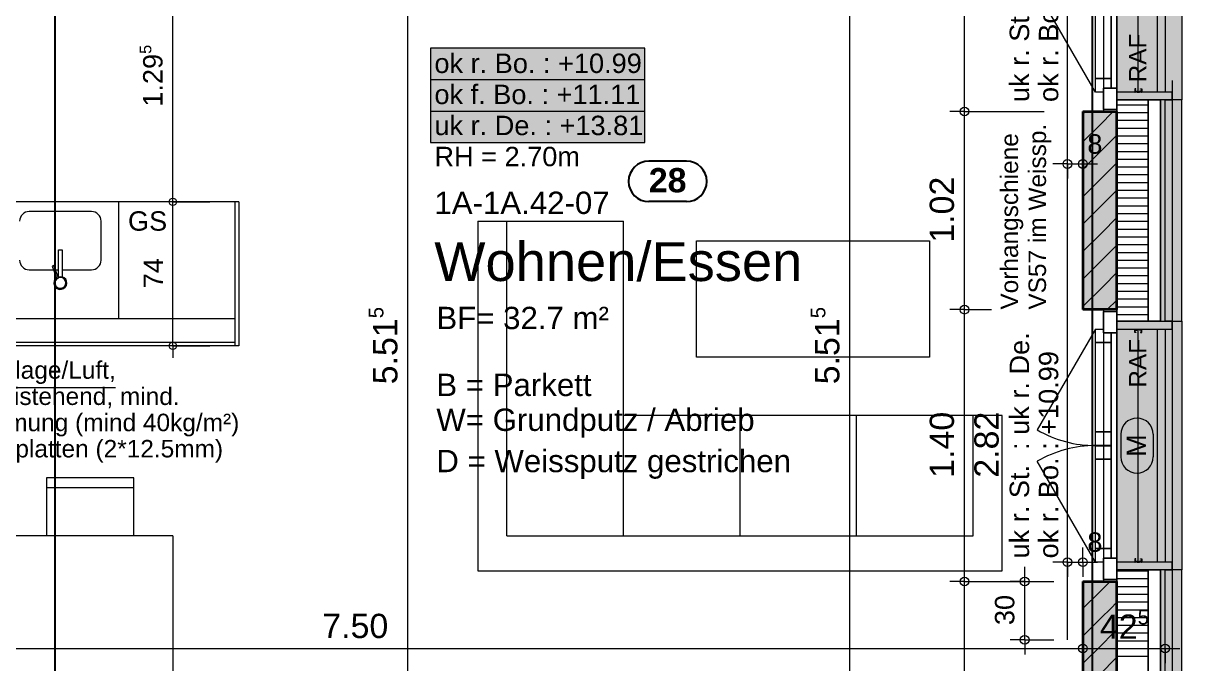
# Model space of a CAD drawing. Header units: metres. Extents: x 0.003 to 0.843, y 0.003 to 0.597.
# Drawn here: x 0.5218 to 0.641, y 0.2286 to 0.2946 of the extents above; entities that cross this region are included whole.
import ezdxf

# ---------------------------------------------------------------- set-up
doc = ezdxf.new("R2010")
doc.units = ezdxf.units.M
for name, pattern in [('AUSGEZOGEN', [0]), ('LINIE_17', [0.0005, 0, -0.0005]), ('LINIE_23', [0.0079, 0.004, -0.0013, 0, -0.0013, 0, -0.0013]), ('PHANTOM', [63.50000000000001, 31.75, -6.35, 6.35, -6.35, 6.35, -6.35]), ('PUNKT', [6.35, 0, -6.35]), ('RAND', [44.449999999999996, 12.7, -6.35, 12.7, -6.35, 0, -6.35]), ('VERDECKT', [9.524999999999999, 6.35, -3.175])]:
    doc.linetypes.add(name, pattern=pattern)
for name, color, linetype, lineweight in [('Allgemein', 7, 'AUSGEZOGEN', 18), ('Bauachsen grob', 7, 'RAND', 13), ('Daemmung', 7, 'AUSGEZOGEN', 18), ('Elektro Text', 2, 'AUSGEZOGEN', 18), ('Fenster', 7, 'AUSGEZOGEN', 18), ('Fuellflaeche tragende Wände MW', 7, 'AUSGEZOGEN', 13), ('Holz Fassadenverkleidung', 7, 'AUSGEZOGEN', 18), ('Holzgelaender', 7, 'AUSGEZOGEN', 25), ('Konstruktion oben', 7, 'VERDECKT', 13), ('Kueche', 7, 'AUSGEZOGEN', 18), ('Oeffnungsrichtung Fenster', 7, 'AUSGEZOGEN', 13), ('Raumbezeichnung', 7, 'AUSGEZOGEN', 18), ('Rolladen', 7, 'AUSGEZOGEN', 13), ('Spengler', 7, 'AUSGEZOGEN', 18), ('Text Koten', 7, 'AUSGEZOGEN', 25), ('Text Werkplan Ausfuehrung', 7, 'AUSGEZOGEN', 25), ('Unterkonstruktion', 7, 'AUSGEZOGEN', 18), ('Vorhangbrett', 7, 'AUSGEZOGEN', 13), ('Wand Mauerwerk tragend', 7, 'AUSGEZOGEN', 35), ('Werkplan- Ausfuehrungsmasse', 7, 'AUSGEZOGEN', 13)]:
    doc.layers.add(name, color=color, linetype=linetype, lineweight=lineweight)
doc.layers.add('Moebel', color=7, linetype='AUSGEZOGEN', lineweight=13, true_color=0xababab)
doc.styles.add('ARIAL', font='ARIAL.TTF')

msp = doc.modelspace()

# ---------------------------------------------------------------- hatches: boundary and pattern name
at = {"layer": 'Allgemein', "linetype": 'AUSGEZOGEN', "lineweight": 13}
h = msp.add_hatch(color=32, dxfattribs=at)
h.paths.add_polyline_path([(0.6388399857878693, 0.4874773561560801), (0.6388399857878693, 0.386497358413159), (0.6393199857771402, 0.386497358413159), (0.6393199857771402, 0.4874773561560801)])
h.paths.add_polyline_path([(0.6388399857878693, 0.3608973589853636), (0.6388399857878693, 0.3122973600716582), (0.6393199857771402, 0.3122973600716582), (0.6393199857771402, 0.3608973589853636)])
h.paths.add_polyline_path([(0.6388399857878693, 0.2866973606438628), (0.6388399857878693, 0.2638973611534825), (0.6393199857771402, 0.2638973611534825), (0.6393199857771402, 0.2866973606438628)])
h.paths.add_polyline_path([(0.6388399857878693, 0.2382973617256871), (0.6388399857878693, 0.197637362634509), (0.6393199857771402, 0.197637362634509), (0.6393199857771402, 0.2382973617256871)])
at = {"layer": 'Daemmung', "linetype": 'AUSGEZOGEN', "lineweight": 13}
for points in [[(0.6375599858164794, 0.2874973606259814), (0.6343599858880049, 0.2874973606259814), (0.6343599858880049, 0.2866973606438628), (0.6375599858164794, 0.2866973606438628), (0.6383599857985979, 0.2866973606438628), (0.6388399857878693, 0.2866973606438628), (0.6393199857771402, 0.2866973606438628), (0.6400399857610448, 0.2866973606438628), (0.6400399857610448, 0.2874973606259814), (0.6393199857771392, 0.2874973606259814), (0.6388399857878693, 0.2874973606259814), (0.6383599857985979, 0.2874973606259814)], [(0.6375599858164794, 0.2638973611534825), (0.6343599858880049, 0.2638973611534825), (0.6343599858880049, 0.2630973611713639), (0.6375599858164794, 0.2630973611713639), (0.6383599857985979, 0.2630973611713639), (0.6388399857878693, 0.2630973611713639), (0.6393199857771387, 0.2630973611713639), (0.6400399857610454, 0.2630973611713639), (0.6400399857610454, 0.2638973611534825), (0.6393199857771402, 0.2638973611534825), (0.6388399857878693, 0.2638973611534825), (0.6383599857985979, 0.2638973611534825)], [(0.6375599858164794, 0.2390973617078057), (0.6343599858880049, 0.2390973617078057), (0.6343599858880049, 0.2382973617256871), (0.6375599858164794, 0.2382973617256871), (0.6383599857985979, 0.2382973617256871), (0.6388399857878693, 0.2382973617256871), (0.6393199857771402, 0.2382973617256871), (0.6400399857610454, 0.2382973617256871), (0.6400399857610454, 0.2390973617078057), (0.639319985777139, 0.2390973617078057), (0.6388399857878693, 0.2390973617078057), (0.6383599857985979, 0.2390973617078057)]]:
    msp.add_hatch(color=32, dxfattribs=at).paths.add_polyline_path(points)
at = {"layer": 'Fuellflaeche tragende Wände MW', "linetype": 'AUSGEZOGEN', "lineweight": 13, "true_color": 0xffe0e0}
for points in [[(0.6308599859662359, 0.2854973606706849), (0.6308599859662359, 0.2650973611266604), (0.6343599858880065, 0.2650973611266604), (0.6343599858880065, 0.2854973606706849)], [(0.6308599859662359, 0.2370973617525092), (0.6308599859662359, 0.206197362443178), (0.6343599858880049, 0.206197362443178), (0.6343599858880049, 0.2370973617525092)]]:
    msp.add_hatch(color=254, dxfattribs=at).paths.add_polyline_path(points)
at = {"layer": 'Holzgelaender', "linetype": 'AUSGEZOGEN', "lineweight": 13, "true_color": 0xf1f1f1}
for points in [[(0.6385199857950214, 0.3114973600895405), (0.6385199857950214, 0.2874973606259823), (0.63931998577714, 0.2874973606259823), (0.63931998577714, 0.3114973600895405)], [(0.6385199857950214, 0.2630973611713648), (0.6385199857950214, 0.2390973617078067), (0.63931998577714, 0.2390973617078067), (0.63931998577714, 0.2630973611713648)]]:
    msp.add_hatch(color=7, dxfattribs=at).paths.add_polyline_path(points)
at = {"layer": 'Spengler', "linetype": 'AUSGEZOGEN', "lineweight": 13, "true_color": 0xfafafa}
for points in [[(0.6410399857386948, 0.3122973600716582), (0.6400399857610448, 0.3122973600716582), (0.6400399857610448, 0.3114973600895396), (0.6343599858880047, 0.3114973600895405), (0.6343599858880047, 0.2874973606259823), (0.6400399857610448, 0.2874973606259814), (0.6400399857610448, 0.2866973606438628), (0.6410399857386948, 0.2866973606438628)], [(0.6410399857386951, 0.2866973606438628), (0.63931998577714, 0.2866973606438628), (0.63931998577714, 0.2638973611534825), (0.6410399857386951, 0.2638973611534825)], [(0.6410399857386954, 0.2638973611534825), (0.6400399857610454, 0.2638973611534825), (0.6400399857610454, 0.2630973611713639), (0.6343599858880051, 0.2630973611713648), (0.6343599858880051, 0.2390973617078067), (0.6400399857610454, 0.2390973617078057), (0.6400399857610454, 0.2382973617256871), (0.6410399857386954, 0.2382973617256871)], [(0.6410399857386956, 0.197637362634509), (0.6410399857386956, 0.2382973617256871), (0.63931998577714, 0.2382973617256871), (0.63931998577714, 0.197637362634509)]]:
    msp.add_hatch(color=7, dxfattribs=at).paths.add_polyline_path(points)
at = {"layer": 'Text Koten', "linetype": 'AUSGEZOGEN', "lineweight": 13, "true_color": 0xf1f1f1}
msp.add_hatch(color=7, dxfattribs=at).paths.add_polyline_path([(0.5636905293238789, 0.2920376925263422), (0.5636905293238796, 0.2823043594105657), (0.5857571954973179, 0.2823043594105657), (0.5857571954973179, 0.2920376925263436)])

# ---------------------------------------------------------------- linework, layer by layer
at = {"layer": 'Allgemein', "color": 7, "linetype": 'AUSGEZOGEN', "lineweight": 13}
for p, q in [((0.6388399857878693, 0.2866973606438628), (0.6388399857878693, 0.2638973611534825)), ((0.6393199857771402, 0.2638973611534825), (0.6393199857771402, 0.2866973606438628)), ((0.6388399857878693, 0.2382973617256871), (0.6388399857878693, 0.1981173626237801)), ((0.6393199857771402, 0.197637362634509), (0.6393199857771402, 0.2382973617256871))]:
    msp.add_line(p, q, dxfattribs=at)
at = {"layer": 'Bauachsen grob', "color": 32, "linetype": 'LINIE_23', "lineweight": 25, "true_color": 0xc36e14}
for p, q in [((0.5250599883310505, 0.01389736674141798), (0.5250599883310505, 0.5809999870806932)), ((0.6318599859438845, 0.01389736674141798), (0.6318599859438845, 0.5809999870806932))]:
    msp.add_line(p, q, dxfattribs=at)
at = {"layer": 'Daemmung', "color": 7, "linetype": 'AUSGEZOGEN', "lineweight": 13}
for p, q in [((0.6375599858164794, 0.2874973606259814), (0.6343599858880049, 0.2874973606259814)), ((0.6343599858880049, 0.2874973606259814), (0.6343599858880049, 0.2866973606438628)), ((0.6383599857985979, 0.2874973606259814), (0.6375599858164794, 0.2874973606259814)), ((0.6388399857878693, 0.2874973606259814), (0.6383599857985979, 0.2874973606259814)), ((0.6393199857771392, 0.2874973606259814), (0.6388399857878693, 0.2874973606259814)), ((0.6400399857610448, 0.2874973606259814), (0.6393199857771392, 0.2874973606259814)), ((0.6400399857610448, 0.2866973606438628), (0.6400399857610448, 0.2874973606259814)), ((0.6343599858880049, 0.2866973606438628), (0.6375599858164794, 0.2866973606438628)), ((0.6375599858164794, 0.2866973606438628), (0.6383599857985979, 0.2866973606438628)), ((0.6383599857985979, 0.2866973606438628), (0.6388399857878693, 0.2866973606438628)), ((0.6393199857771402, 0.2866973606438628), (0.6400399857610448, 0.2866973606438628)), ((0.6375599858164794, 0.2638973611534825), (0.6343599858880049, 0.2638973611534825)), ((0.6343599858880049, 0.2638973611534825), (0.6343599858880049, 0.2630973611713639)), ((0.6383599857985979, 0.2638973611534825), (0.6375599858164794, 0.2638973611534825)), ((0.6388399857878693, 0.2638973611534825), (0.6383599857985979, 0.2638973611534825)), ((0.6400399857610454, 0.2638973611534825), (0.6393199857771402, 0.2638973611534825)), ((0.6400399857610454, 0.2630973611713639), (0.6400399857610454, 0.2638973611534825)), ((0.6343599858880049, 0.2630973611713639), (0.6375599858164794, 0.2630973611713639)), ((0.6375599858164794, 0.2630973611713639), (0.6383599857985979, 0.2630973611713639)), ((0.6383599857985979, 0.2630973611713639), (0.6388399857878693, 0.2630973611713639)), ((0.6388399857878693, 0.2630973611713639), (0.6393199857771387, 0.2630973611713639)), ((0.6393199857771387, 0.2630973611713639), (0.6400399857610454, 0.2630973611713639)), ((0.6375599858164794, 0.2390973617078057), (0.6343599858880049, 0.2390973617078057)), ((0.6343599858880049, 0.2390973617078057), (0.6343599858880049, 0.2382973617256871)), ((0.6383599857985979, 0.2390973617078057), (0.6375599858164794, 0.2390973617078057)), ((0.6388399857878693, 0.2390973617078057), (0.6383599857985979, 0.2390973617078057)), ((0.639319985777139, 0.2390973617078057), (0.6388399857878693, 0.2390973617078057)), ((0.6400399857610454, 0.2390973617078057), (0.639319985777139, 0.2390973617078057)), ((0.6400399857610454, 0.2382973617256871), (0.6400399857610454, 0.2390973617078057)), ((0.6343599858880049, 0.2382973617256871), (0.6375599858164794, 0.2382973617256871)), ((0.6343599858880048, 0.2381973581500563), (0.63755998136189, 0.23819735801018)), ((0.6343599858880048, 0.2373973581560167), (0.6375599813269208, 0.2373973580161405)), ((0.6375599858164794, 0.2382973617256871), (0.6383599857985979, 0.2382973617256871)), ((0.6383599857985979, 0.2382973617256871), (0.6388399857878693, 0.2382973617256871)), ((0.6393199857771402, 0.2382973617256871), (0.6400399857610454, 0.2382973617256871)), ((0.6343599858880048, 0.2365973581619772), (0.6375599812919518, 0.236597358022101)), ((0.6343599858880048, 0.2365973581619772), (0.6375599812919518, 0.236597358022101)), ((0.6343599858880048, 0.2357973581679377), (0.6375599812569824, 0.2357973580280614)), ((0.6343599858880049, 0.2349973581738981), (0.6375599812220136, 0.2349973580340219)), ((0.6343599858880048, 0.2341973581798586), (0.6375599811870442, 0.2341973580399823)), ((0.6343599858880049, 0.2333973581858191), (0.6375599811520754, 0.2333973580459428)), ((0.6343599858880049, 0.2333973581858191), (0.6375599811520754, 0.2333973580459428)), ((0.6343599858880048, 0.2325973581917795), (0.637559981117106, 0.2325973580519033)), ((0.6343599858880048, 0.2317973581977399), (0.637559981082137, 0.2317973580578637)), ((0.6343599858880048, 0.2309973582037005), (0.6375599810471677, 0.2309973580638242)), ((0.6343599858880048, 0.2301973582096609), (0.6375599810121987, 0.2301973580697847)), ((0.6343599858880048, 0.2301973582096609), (0.6375599810121987, 0.2301973580697847)), ((0.6343599858880049, 0.2293973582156214), (0.6375599809772297, 0.2293973580757451))]:
    msp.add_line(p, q, dxfattribs=at)
at = {"layer": 'Daemmung', "color": 7, "linetype": 'AUSGEZOGEN', "lineweight": 18}
for p, q in [((0.6343599858880049, 0.2866973606438628), (0.6375599858164794, 0.2866973606438628)), ((0.6343599858880049, 0.2866973606438628), (0.6343599858880049, 0.2854973606706849)), ((0.6375599858164794, 0.2638973611534825), (0.6375599858164794, 0.2866973606438628)), ((0.6343599858880049, 0.2854973606706849), (0.6343599858880049, 0.2650973611266604)), ((0.6343599858880049, 0.2650973611266604), (0.6343599858880049, 0.2638973611534825)), ((0.6375599858164794, 0.2638973611534825), (0.6343599858880049, 0.2638973611534825)), ((0.6343599858880049, 0.2382973617256871), (0.6375599858164794, 0.2382973617256871)), ((0.6343599858880049, 0.2382973617256871), (0.6343599858880049, 0.2370973617525092)), ((0.6375599858164794, 0.1993973625951699), (0.6375599858164794, 0.2382973617256871)), ((0.6343599858880049, 0.2370973617525092), (0.6343599858880049, 0.206197362443178))]:
    msp.add_line(p, q, dxfattribs=at)
at = {"layer": 'Daemmung', "color": 7, "linetype": 'AUSGEZOGEN', "lineweight": 13}
for points in [[(0.6343599858880049, 0.2861973577924284), (0.6343599858880049, 0.2861973577924284), (0.6375599834600366, 0.2861973576525521)], [(0.6343599858880048, 0.2853973577983888), (0.634359985888005, 0.2853973577983888), (0.6375599834250675, 0.2853973576585125)], [(0.6343599858880048, 0.2845973578043494), (0.634359985888005, 0.2845973578043494), (0.6375599833900985, 0.284597357664473)], [(0.6343599858880048, 0.2845973578043494), (0.634359985888005, 0.2845973578043494), (0.6375599833900985, 0.284597357664473)], [(0.6343599858880048, 0.2837973578103097), (0.634359985888005, 0.2837973578103098), (0.6375599833551293, 0.2837973576704335)], [(0.6343599858880048, 0.2829973578162703), (0.634359985888005, 0.2829973578162704), (0.6375599833201602, 0.2829973576763939)], [(0.6343599858880048, 0.2821973578222307), (0.634359985888005, 0.2821973578222308), (0.637559983285191, 0.2821973576823544)], [(0.6343599858880048, 0.2813973578281911), (0.634359985888005, 0.2813973578281911), (0.637559983250222, 0.2813973576883149)], [(0.6343599858880048, 0.2813973578281911), (0.634359985888005, 0.2813973578281911), (0.637559983250222, 0.2813973576883149)], [(0.634359985888005, 0.2805973578341517), (0.634359985888005, 0.2805973578341517), (0.637559983215253, 0.2805973576942754)], [(0.6343599858880048, 0.2797973578401121), (0.634359985888005, 0.2797973578401121), (0.6375599831802838, 0.2797973577002358)], [(0.634359985888005, 0.2789973578460727), (0.634359985888005, 0.2789973578460727), (0.6375599831453147, 0.2789973577061962)], [(0.6343599858880049, 0.2781973578520331), (0.6343599858880049, 0.2781973578520331), (0.6375599831103453, 0.2781973577121568)], [(0.6343599858880049, 0.2781973578520331), (0.6343599858880049, 0.2781973578520331), (0.6375599831103453, 0.2781973577121568)], [(0.6343599858880048, 0.2773973578579934), (0.634359985888005, 0.2773973578579935), (0.6375599830753762, 0.2773973577181172)], [(0.6343599858880048, 0.276597357863954), (0.634359985888005, 0.276597357863954), (0.6375599830404072, 0.2765973577240777)], [(0.6343599858880049, 0.2757973578699144), (0.6343599858880049, 0.2757973578699144), (0.6375599830054381, 0.2757973577300382)], [(0.6343599858880048, 0.2749973578758749), (0.634359985888005, 0.274997357875875), (0.6375599829704689, 0.2749973577359985)], [(0.6343599858880048, 0.2749973578758749), (0.634359985888005, 0.274997357875875), (0.6375599829704689, 0.2749973577359985)], [(0.6343599858880048, 0.2741973578818354), (0.634359985888005, 0.2741973578818354), (0.6375599829354999, 0.2741973577419591)], [(0.6343599858880048, 0.2733973578877957), (0.634359985888005, 0.2733973578877958), (0.6375599829005307, 0.2733973577479195)], [(0.6343599858880048, 0.2725973578937563), (0.634359985888005, 0.2725973578937563), (0.6375599828655617, 0.2725973577538801)], [(0.6343599858880048, 0.2717973578997167), (0.634359985888005, 0.2717973578997168), (0.6375599828305926, 0.2717973577598404)], [(0.6343599858880048, 0.2717973578997167), (0.634359985888005, 0.2717973578997168), (0.6375599828305926, 0.2717973577598404)], [(0.6343599858880048, 0.2709973579056772), (0.634359985888005, 0.2709973579056773), (0.6375599827956234, 0.2709973577658009)], [(0.6343599858880049, 0.2701973579116377), (0.6343599858880049, 0.2701973579116377), (0.6375599827606544, 0.2701973577717614)], [(0.6343599858880048, 0.2693973579175982), (0.634359985888005, 0.2693973579175982), (0.6375599827256853, 0.2693973577777218)], [(0.6343599858880048, 0.2685973579235586), (0.634359985888005, 0.2685973579235587), (0.6375599826907162, 0.2685973577836824)], [(0.6343599858880048, 0.2685973579235586), (0.634359985888005, 0.2685973579235587), (0.6375599826907162, 0.2685973577836824)], [(0.6343599858880048, 0.267797357929519), (0.634359985888005, 0.2677973579295191), (0.6375599826557471, 0.2677973577896428)], [(0.6343599858880048, 0.2669973579354796), (0.634359985888005, 0.2669973579354796), (0.637559982620778, 0.2669973577956032)], [(0.6343599858880048, 0.26619735794144), (0.634359985888005, 0.26619735794144), (0.6375599825858088, 0.2661973578015637)], [(0.6343599858880048, 0.2653973579474005), (0.634359985888005, 0.2653973579474005), (0.6375599825508398, 0.2653973578075242)], [(0.6343599858880048, 0.2653973579474005), (0.634359985888005, 0.2653973579474005), (0.6375599825508398, 0.2653973578075242)], [(0.634359985888005, 0.264597357953361), (0.634359985888005, 0.264597357953361), (0.6375599825158708, 0.2645973578134847)]]:
    msp.add_lwpolyline(points, dxfattribs=at)
at = {"layer": 'Elektro Text', "color": 40, "linetype": 'AUSGEZOGEN', "lineweight": 18}
for p, q in [((0.634759985886517, 0.2522581163149256), (0.634759985886517, 0.2499306947689432)), ((0.6380933191403774, 0.2522581163149256), (0.6380933191403774, 0.2499306947689432))]:
    msp.add_line(p, q, dxfattribs=at)
for centre, start, end in [((0.6364266525134472, 0.2522581163149256), 0, 180), ((0.6364266525134472, 0.2499306947689432), 180, 0)]:
    msp.add_arc(centre, 0.001666666626930237, start, end, dxfattribs=at)
at = {"layer": 'Fenster', "color": 7, "linetype": 'AUSGEZOGEN', "lineweight": 13}
for p, q in [((0.6329599859192993, 0.2980873603892765), (0.6329599859192993, 0.288897360594689)), ((0.6329599859192989, 0.2616973612026564), (0.6329599859192989, 0.2525073614080689)), ((0.6329599859192989, 0.2496873614711008), (0.6329599859192989, 0.2404973616765133))]:
    msp.add_line(p, q, dxfattribs=at)
for points in [[(0.6343599858880067, 0.3122973600716582), (0.6410399857386972, 0.3122973600716582), (0.6410399857386972, 0.2866973606438628), (0.6343599858880067, 0.2866973606438628), (0.6343599858880067, 0.3122973600716582)], [(0.6337599859014178, 0.2878973606170407), (0.6337599859014178, 0.299487360357984), (0.6329599859192993, 0.299487360357984), (0.6329599859192993, 0.299507360357537), (0.6337599859014178, 0.299507360357537), (0.6337599859014178, 0.3110973600984804), (0.6343599858880067, 0.3110973600984804), (0.6343599858880067, 0.2878973606170407), (0.6337599859014178, 0.2878973606170407)], [(0.6337599859014178, 0.2980873603892765), (0.6337599859014178, 0.288897360594689), (0.6321599859371807, 0.288897360594689), (0.6321599859371807, 0.2980873603892765), (0.6337599859014178, 0.2980873603892765)], [(0.6337599859014178, 0.288897360594689), (0.6337599859014178, 0.2878973606170407), (0.6329599859192993, 0.2878973606170407), (0.6329599859192993, 0.2874973606259814), (0.6321599859371807, 0.2874973606259814), (0.6321599859371807, 0.288897360594689), (0.6337599859014178, 0.288897360594689)], [(0.6343599858880067, 0.2878973606170407), (0.6343599858880067, 0.2856973606662145), (0.6329599859192993, 0.2856973606662145), (0.6329599859192993, 0.2878973606170407), (0.6343599858880067, 0.2878973606170407)], [(0.6343599858880065, 0.2648973611311308), (0.6343599858880065, 0.2626973611803046), (0.6329599859192989, 0.2626973611803046), (0.6329599859192989, 0.2648973611311308), (0.6343599858880065, 0.2648973611311308)], [(0.6343599858880065, 0.2638973611534825), (0.6410399857386969, 0.2638973611534825), (0.6410399857386969, 0.2382973617256871), (0.6343599858880065, 0.2382973617256871), (0.6343599858880065, 0.2638973611534825)], [(0.6329599859192989, 0.2630973611713639), (0.6329599859192989, 0.2626973611803046), (0.6337599859014178, 0.2626973611803046), (0.6337599859014178, 0.2616973612026564), (0.6321599859371804, 0.2616973612026564), (0.6321599859371804, 0.2630973611713639), (0.6329599859192989, 0.2630973611713639)], [(0.6337599859014178, 0.239497361698865), (0.6337599859014178, 0.2510873614398084), (0.6329599859192989, 0.2510873614398084), (0.6329599859192989, 0.2511073614393613), (0.6337599859014178, 0.2511073614393613), (0.6337599859014178, 0.2626973611803046), (0.6343599858880065, 0.2626973611803046), (0.6343599858880065, 0.239497361698865), (0.6337599859014178, 0.239497361698865)], [(0.6337599859014178, 0.2616973612026564), (0.6337599859014178, 0.2525073614080689), (0.6321599859371804, 0.2525073614080689), (0.6321599859371804, 0.2616973612026564), (0.6337599859014178, 0.2616973612026564)], [(0.6337599859014178, 0.2525073614080689), (0.6337599859014178, 0.2511073614393613), (0.6329599859192989, 0.2511073614393613), (0.6321599859371804, 0.2511073614393613), (0.6321599859371804, 0.2525073614080689), (0.6337599859014178, 0.2525073614080689)], [(0.6329599859192989, 0.2510873614398084), (0.6337599859014178, 0.2510873614398084), (0.6337599859014178, 0.2496873614711008), (0.6321599859371804, 0.2496873614711008), (0.6321599859371804, 0.2510873614398084), (0.6329599859192989, 0.2510873614398084)], [(0.6337599859014178, 0.2496873614711008), (0.6337599859014178, 0.2404973616765133), (0.6321599859371804, 0.2404973616765133), (0.6321599859371804, 0.2496873614711008), (0.6337599859014178, 0.2496873614711008)], [(0.6337599859014178, 0.2404973616765133), (0.6337599859014178, 0.239497361698865), (0.6329599859192989, 0.239497361698865), (0.6329599859192989, 0.2390973617078057), (0.6321599859371804, 0.2390973617078057), (0.6321599859371804, 0.2404973616765133), (0.6337599859014178, 0.2404973616765133)], [(0.6343599858880065, 0.239497361698865), (0.6343599858880065, 0.2372973617480389), (0.6329599859192989, 0.2372973617480389), (0.6329599859192989, 0.239497361698865), (0.6343599858880065, 0.239497361698865)]]:
    msp.add_lwpolyline(points, dxfattribs=at)
at = {"layer": 'Holz Fassadenverkleidung', "color": 7, "linetype": 'LINIE_17', "lineweight": 13}
msp.add_line((0.6400399857610467, 0.488677356129258), (0.6400399857610467, 0.1094173646063796), dxfattribs=at)
at = {"layer": 'Holzgelaender', "color": 7, "linetype": 'AUSGEZOGEN', "lineweight": 13}
for p, q in [((0.6385199857950214, 0.2874973606259823), (0.6385199857950214, 0.3114973600895405)), ((0.63931998577714, 0.3114973600895405), (0.63931998577714, 0.2874973606259823)), ((0.63931998577714, 0.2874973606259823), (0.6385199857950214, 0.2874973606259823)), ((0.6385199857950214, 0.2390973617078067), (0.6385199857950214, 0.2630973611713648)), ((0.6385199857950214, 0.2630973611713648), (0.63931998577714, 0.2630973611713648)), ((0.63931998577714, 0.2630973611713648), (0.63931998577714, 0.2390973617078067)), ((0.63931998577714, 0.2390973617078067), (0.6385199857950214, 0.2390973617078067))]:
    msp.add_line(p, q, dxfattribs=at)
at = {"layer": 'Konstruktion oben', "color": 7, "linetype": 'PUNKT', "lineweight": 18}
msp.add_line((0.6400399857610467, 0.488677356129258), (0.6400399857610467, 0.1094173646063796), dxfattribs=at)
at = {"layer": 'Kueche', "color": 7, "linetype": 'AUSGEZOGEN', "lineweight": 13}
for p, q in [((0.5439599879086023, 0.2761973608785561), (0.4952599889971319, 0.2761973608785561)), ((0.5439599879086023, 0.2761973608785561), (0.5439599879086023, 0.2613773612098089)), ((0.5439599879086023, 0.2613773612098089), (0.4808599893189971, 0.2613773612098089))]:
    msp.add_line(p, q, dxfattribs=at)
at = {"layer": 'Kueche', "color": 7, "linetype": 'VERDECKT', "lineweight": 18}
for p, q in [((0.5315799881853169, 0.2761973608785561), (0.5315799881853169, 0.264197361146777)), ((0.5435799879170962, 0.2613773612098089), (0.5435799879170962, 0.2761973608785561)), ((0.4975799889452764, 0.264197361146777), (0.5435799879170962, 0.264197361146777)), ((0.4975799889452764, 0.2617573612013153), (0.5435799879170962, 0.2617573612013153))]:
    msp.add_line(p, q, dxfattribs=at)
at = {"layer": 'Kueche', "color": 7, "linetype": 'AUSGEZOGEN', "lineweight": 18}
for p, q in [((0.528779988247907, 0.2751973609009083), (0.5223799883909591, 0.2751973609009074)), ((0.5297799882255453, 0.2701973610126752), (0.5297799882255552, 0.2741973609232591)), ((0.5253799883238999, 0.2684227950123614), (0.5253799883238999, 0.271271085848653)), ((0.5253799883238999, 0.271271085848653), (0.5257799883149569, 0.2712710858486157)), ((0.5257799883149569, 0.2712710858486157), (0.5257799883149579, 0.2684227950123241)), ((0.5249240043735008, 0.2696519807042464), (0.5247360658566974, 0.2695835766864493)), ((0.525400458082045, 0.2683429349139588), (0.5249240043735008, 0.2696519807042464)), ((0.5223799883909505, 0.2691973610350455), (0.5248766368541501, 0.2691973610350888)), ((0.5247360658566974, 0.2695835766864493), (0.5252152612108145, 0.2682669982772786)), ((0.5250894724092029, 0.2691973610351061), (0.5253799883238999, 0.2691973610349769)), ((0.5253679281419606, 0.2684323102117542), (0.5253799883238975, 0.2684373056917662)), ((0.5254083531628743, 0.2684337690920638), (0.5253799883238999, 0.2684227950123614)), ((0.5257799883149579, 0.2684227950123241), (0.5257516234735969, 0.2684337690920452)), ((0.5257799883149579, 0.2691973610350874), (0.5287799882478993, 0.2691973610350256)), ((0.5287799882479072, 0.2691973610350178), (0.5287799882479072, 0.2691973610350178)), ((0.5252152612071824, 0.2682669982757884), (0.525400458082045, 0.2683429349139588))]:
    msp.add_line(p, q, dxfattribs=at)
for centre, radius, start, end in [((0.5223799883909666, 0.2741973609231935), 0.0009999999776482583, 90.00001001310517, 179.9999942727123), ((0.5287799882479154, 0.2741973609233245), 0.0009999999776482583, 5.349557904768093e-05, 90.00000819187498), ((0.5223799883909567, 0.2701973610126105), 0.0009999999776482583, 180.0000826398204, 270.0000783150032), ((0.5287799882479054, 0.270197361012741), 0.0009999999776482583, 270.0000783150032, 6.033468006490831e-05), ((0.5255799883194537, 0.2678496796647045), 0.0006704687350138557, 127.3554516170562, 72.64454838299102), ((0.5255799883194358, 0.2678496796647045), 0.0005641439269301107, 130.7639961352784, 110.0000000000192), ((0.5255799883194358, 0.2678496796647045), 0.0006704687350138557, 107.3554516170495, 110.0000000000244), ((0.5255799883194537, 0.2679901418015969), 0.0004756719538802008, 68.84902340485401, 111.1509765951882)]:
    msp.add_arc(centre, radius, start, end, dxfattribs=at)
at = {"layer": 'Moebel', "color": 253, "linetype": 'AUSGEZOGEN', "lineweight": 13, "true_color": 0xababab}
for p, q in [((0.5685599873587495, 0.2741973045194268), (0.5685599873587508, 0.2381973053240895)), ((0.5685599873587495, 0.2741973045194268), (0.5835599870234734, 0.2741973045194268)), ((0.5715599872916955, 0.2417973052436228), (0.5715599872916943, 0.2741973045194268)), ((0.5835599870234747, 0.2417973052436233), (0.5835599870234734, 0.2741973045194268)), ((0.5910599891324347, 0.2601973048323517), (0.5910599891324347, 0.2721973045641307)), ((0.5910599891324347, 0.2721973045641307), (0.6150599840427948, 0.2721973045641307)), ((0.6150599840427948, 0.2721973045641307), (0.6150599840427953, 0.2601973048323521)), ((0.6150599840427953, 0.260197304832353), (0.5910599891324347, 0.2601973048323517)), ((0.6225599861517573, 0.2541973049664639), (0.5835599870234739, 0.2541973049664616)), ((0.5955599867552537, 0.2417973052436233), (0.5955599867552531, 0.2541973049664616)), ((0.6075599864870329, 0.2417973052436242), (0.6075599864870329, 0.2541973049664616)), ((0.6195599862188125, 0.2417973052436242), (0.6195599862188125, 0.2541973049664616)), ((0.6195599862188125, 0.2417973052436242), (0.6195599862188125, 0.2541973049664625)), ((0.6225599861517573, 0.2381973053240918), (0.6225599861517573, 0.2541973049664635)), ((0.5241599883511667, 0.2477873615135691), (0.5241599883511667, 0.2417873616476796)), ((0.5331599881500011, 0.2477873615135691), (0.5241599883511667, 0.2477873615135691)), ((0.5331599881500011, 0.2417873616476796), (0.5331599881500011, 0.2477873615135691)), ((0.5241599883511667, 0.2467873615359208), (0.5331599881500011, 0.2467873615359208)), ((0.5371599880605941, 0.2417873616476796), (0.4811599893122916, 0.2417873616476796)), ((0.5371599880605941, 0.2417873616476796), (0.5371599880605941, 0.2257873620053074)), ((0.5715599872916955, 0.2417973052436228), (0.6195599862188125, 0.2417973052436251)), ((0.5685599873587508, 0.2381973053240895), (0.6225599861517573, 0.2381973053240923))]:
    msp.add_line(p, q, dxfattribs=at)
at = {"layer": 'Oeffnungsrichtung Fenster', "color": 7, "linetype": 'AUSGEZOGEN', "lineweight": 13}
for p, q in [((0.6321599859371807, 0.2874973606259814), (0.626159986071291, 0.2978896652391086)), ((0.6321599859371804, 0.2630973611713639), (0.6261599860712908, 0.2527050565582368)), ((0.6321599859371804, 0.2390973617078057), (0.6261599860712908, 0.2494896663209329))]:
    msp.add_line(p, q, dxfattribs=at)
for centre, start, end in [((0.6321599859371778, 0.2630973611713638), 240.0000000000022, 270.0000000000016), ((0.6321599859371785, 0.2390973617078056), 90.00000000000212, 120.0000000000011)]:
    msp.add_arc(centre, 0.0119999997317791, start, end, dxfattribs=at)
at = {"layer": 'Rolladen', "color": 7, "linetype": 'PHANTOM', "lineweight": 13}
for p, q in [((0.6365599858388273, 0.2874973606259814), (0.6365599858388273, 0.3114973600895396)), ((0.6365599858388273, 0.2390973617078057), (0.6365599858388273, 0.2630973611713639))]:
    msp.add_line(p, q, dxfattribs=at)
at = {"layer": 'Rolladen', "color": 7, "linetype": 'AUSGEZOGEN', "lineweight": 13}
for p, q in [((0.636199985846874, 0.2878473606181583), (0.636199985846874, 0.2875073606257579)), ((0.6363199858441916, 0.2878473606181583), (0.636199985846874, 0.2878473606181583)), ((0.636199985846874, 0.2875073606257579), (0.63623998584598, 0.2875073606257579)), ((0.63623998584598, 0.2878073606190524), (0.6363199858441916, 0.2878073606190524)), ((0.63623998584598, 0.2878073606190524), (0.63623998584598, 0.2876073606235227)), ((0.63623998584598, 0.2876073606235227), (0.6363965543849744, 0.2876073606235227)), ((0.63623998584598, 0.2875673606244168), (0.6363799858428506, 0.2875673606244168)), ((0.63623998584598, 0.2875673606244168), (0.63623998584598, 0.2875073606257579)), ((0.6363199858441916, 0.2878073606190524), (0.6363199858441916, 0.2878473606181583)), ((0.6363799858428506, 0.2875673606244168), (0.6364499858412859, 0.2874973606259814)), ((0.6363965543849744, 0.2876073606235227), (0.6364665543834097, 0.2875373606250873)), ((0.6364499858412859, 0.2874973606259814), (0.6366699858363686, 0.2874973606259814)), ((0.6366534172942437, 0.2875373606250873), (0.6364665543834097, 0.2875373606250873)), ((0.6364999858401683, 0.2874973606259814), (0.6365099858399449, 0.2874973606259814)), ((0.6365099858399449, 0.2874973606259814), (0.6366099858377096, 0.2874973606259814)), ((0.636723417292679, 0.2876073606235213), (0.6366534172942437, 0.2875373606250873)), ((0.6367399858348038, 0.2875673606244154), (0.6366699858363686, 0.2874973606259814)), ((0.6368799858316747, 0.2876073606235213), (0.636723417292679, 0.2876073606235213)), ((0.6368799858316747, 0.2875673606244154), (0.6367399858348038, 0.2875673606244154)), ((0.6367999858334629, 0.2878473606181569), (0.6369199858307806, 0.2878473606181569)), ((0.6367999858334629, 0.287807360619051), (0.6367999858334629, 0.2878473606181569)), ((0.6368799858316747, 0.287807360619051), (0.6367999858334629, 0.287807360619051)), ((0.6368799858316747, 0.287807360619051), (0.6368799858316747, 0.2876073606235213)), ((0.6368799858316747, 0.2875673606244154), (0.6368799858316747, 0.2875073606257565)), ((0.6368799858316747, 0.2875073606257565), (0.6369199858307806, 0.2875073606257565)), ((0.6369199858307806, 0.2878473606181569), (0.6369199858307806, 0.2875073606257565)), ((0.636199985846874, 0.2630873611715874), (0.63623998584598, 0.2630873611715874)), ((0.636199985846874, 0.262747361179187), (0.636199985846874, 0.2630873611715874)), ((0.6363199858441916, 0.262747361179187), (0.636199985846874, 0.262747361179187)), ((0.63623998584598, 0.2630273611729285), (0.63623998584598, 0.2630873611715874)), ((0.63623998584598, 0.2630273611729285), (0.6363799858428506, 0.2630273611729285)), ((0.63623998584598, 0.2627873611782929), (0.63623998584598, 0.2629873611738226)), ((0.63623998584598, 0.2629873611738226), (0.6363965543849744, 0.2629873611738226)), ((0.63623998584598, 0.2627873611782929), (0.6363199858441916, 0.2627873611782929)), ((0.6363199858441916, 0.2627873611782929), (0.6363199858441916, 0.262747361179187)), ((0.6363799858428506, 0.2630273611729285), (0.6364499858412859, 0.2630973611713639)), ((0.6363965543849744, 0.2629873611738226), (0.6364665543834097, 0.263057361172258)), ((0.6364499858412859, 0.2630973611713639), (0.6366699858363686, 0.2630973611713639)), ((0.6366534172942437, 0.263057361172258), (0.6364665543834097, 0.263057361172258)), ((0.6364999858401683, 0.2630973611713639), (0.6365099858399449, 0.2630973611713639)), ((0.6365099858399449, 0.2630973611713639), (0.6366099858377096, 0.2630973611713639)), ((0.636723417292679, 0.2629873611738235), (0.6366534172942437, 0.263057361172258)), ((0.6367399858348038, 0.2630273611729295), (0.6366699858363686, 0.2630973611713639)), ((0.6368799858316747, 0.2629873611738235), (0.636723417292679, 0.2629873611738235)), ((0.6368799858316747, 0.2630273611729295), (0.6367399858348038, 0.2630273611729295)), ((0.6367999858334629, 0.2627873611782939), (0.6367999858334629, 0.2627473611791879)), ((0.6368799858316747, 0.2627873611782939), (0.6367999858334629, 0.2627873611782939)), ((0.6367999858334629, 0.2627473611791879), (0.6369199858307806, 0.2627473611791879)), ((0.6368799858316747, 0.2630873611715883), (0.6369199858307806, 0.2630873611715883)), ((0.6368799858316747, 0.2630273611729295), (0.6368799858316747, 0.2630873611715883)), ((0.6368799858316747, 0.2627873611782939), (0.6368799858316747, 0.2629873611738235)), ((0.6369199858307806, 0.2627473611791879), (0.6369199858307806, 0.2630873611715883)), ((0.636199985846874, 0.2394473616999826), (0.636199985846874, 0.2391073617075822)), ((0.6363199858441916, 0.2394473616999826), (0.636199985846874, 0.2394473616999826)), ((0.636199985846874, 0.2391073617075822), (0.63623998584598, 0.2391073617075822)), ((0.63623998584598, 0.2394073617008767), (0.6363199858441916, 0.2394073617008767)), ((0.63623998584598, 0.2394073617008767), (0.63623998584598, 0.239207361705347)), ((0.63623998584598, 0.239207361705347), (0.6363965543849744, 0.239207361705347)), ((0.63623998584598, 0.2391673617062411), (0.6363799858428506, 0.2391673617062411)), ((0.63623998584598, 0.2391673617062411), (0.63623998584598, 0.2391073617075822)), ((0.6363199858441916, 0.2394073617008767), (0.6363199858441916, 0.2394473616999826)), ((0.6363799858428506, 0.2391673617062411), (0.6364499858412859, 0.2390973617078057)), ((0.6363965543849744, 0.239207361705347), (0.6364665543834097, 0.2391373617069117)), ((0.6364499858412859, 0.2390973617078057), (0.6366699858363686, 0.2390973617078057)), ((0.6366534172942437, 0.2391373617069117), (0.6364665543834097, 0.2391373617069117)), ((0.6364999858401683, 0.2390973617078057), (0.6365099858399449, 0.2390973617078057)), ((0.6365099858399449, 0.2390973617078057), (0.6366099858377096, 0.2390973617078057)), ((0.636723417292679, 0.2392073617053457), (0.6366534172942437, 0.2391373617069117)), ((0.6367399858348038, 0.2391673617062398), (0.6366699858363686, 0.2390973617078057)), ((0.6368799858316747, 0.2392073617053457), (0.636723417292679, 0.2392073617053457)), ((0.6368799858316747, 0.2391673617062398), (0.6367399858348038, 0.2391673617062398)), ((0.6367999858334629, 0.2394473616999813), (0.6369199858307806, 0.2394473616999813)), ((0.6367999858334629, 0.2394073617008753), (0.6367999858334629, 0.2394473616999813)), ((0.6368799858316747, 0.2394073617008753), (0.6367999858334629, 0.2394073617008753)), ((0.6368799858316747, 0.2394073617008753), (0.6368799858316747, 0.2392073617053457)), ((0.6368799858316747, 0.2391673617062398), (0.6368799858316747, 0.2391073617075808)), ((0.6368799858316747, 0.2391073617075808), (0.6369199858307806, 0.2391073617075808)), ((0.6369199858307806, 0.2394473616999813), (0.6369199858307806, 0.2391073617075808))]:
    msp.add_line(p, q, dxfattribs=at)
at = {"layer": 'Spengler', "color": 7, "linetype": 'AUSGEZOGEN', "lineweight": 13}
for p, q in [((0.6410399857386969, 0.2638973611534825), (0.6410399857386969, 0.2866973606438628)), ((0.6410399857386956, 0.197637362634509), (0.6410399857386956, 0.2382973617256871))]:
    msp.add_line(p, q, dxfattribs=at)
at = {"layer": 'Text Koten', "color": 7, "linetype": 'AUSGEZOGEN', "lineweight": 13}
for p, q in [((0.5636905293238789, 0.2920376925263422), (0.5636905293238794, 0.2823043594105657)), ((0.5857571954973179, 0.2920376925263422), (0.5636905293238789, 0.2920376925263422)), ((0.5857571954973179, 0.2823043594105666), (0.5857571954973179, 0.2920376925263422)), ((0.5636905293238794, 0.2887932481544163), (0.5857571954973179, 0.2887932481544176)), ((0.5636905293238794, 0.2855488037824916), (0.5857571954973179, 0.2855488037824916)), ((0.5636905293238794, 0.2823043594105657), (0.5857571954973179, 0.2823043594105666))]:
    msp.add_line(p, q, dxfattribs=at)
at = {"layer": 'Text Werkplan Ausfuehrung', "color": 240, "linetype": 'AUSGEZOGEN', "lineweight": 25}
for p, q in [((0.5900476155754589, 0.2803899311264445), (0.586162895249989, 0.2803899311264445)), ((0.5900476155754589, 0.2762232646187235), (0.586162895249989, 0.2762232646187235))]:
    msp.add_line(p, q, dxfattribs=at)
at = {"layer": 'Text Werkplan Ausfuehrung', "color": 7, "linetype": 'AUSGEZOGEN', "lineweight": 13}
msp.add_line((0.4819448450825026, 0.2570773613059214), (0.5312523626881765, 0.2570773613059214), dxfattribs=at)
at = {"layer": 'Text Werkplan Ausfuehrung', "color": 240, "linetype": 'AUSGEZOGEN', "lineweight": 25}
for centre, start, end in [((0.586162895249989, 0.278306597872584), 90, 270), ((0.5900476155754589, 0.278306597872584), 270, 90)]:
    msp.add_arc(centre, 0.002083333253860474, start, end, dxfattribs=at)
at = {"layer": 'Unterkonstruktion', "color": 7, "linetype": 'AUSGEZOGEN', "lineweight": 13}
for p, q in [((0.6375599858164794, 0.2866973606438628), (0.6383599857985979, 0.2866973606438628)), ((0.6375599858164794, 0.2866973606438628), (0.6375599858164794, 0.2638973611534825)), ((0.6383599857985979, 0.2866973606438628), (0.6388399857878693, 0.2866973606438628)), ((0.6388399857878693, 0.2638973611534825), (0.6388399857878693, 0.2866973606438628)), ((0.6383599857985979, 0.2638973611534825), (0.6375599858164794, 0.2638973611534825)), ((0.6388399857878689, 0.2638973611534825), (0.6383599857985979, 0.2638973611534825)), ((0.6375599858164794, 0.2382973617256871), (0.6383599857985979, 0.2382973617256871)), ((0.6375599858164794, 0.2382973617256871), (0.6375599858164794, 0.1993973625951699)), ((0.6383599857985979, 0.2382973617256871), (0.6388399857878689, 0.2382973617256871)), ((0.6388399857878693, 0.1981173626237801), (0.6388399857878693, 0.2382973617256871))]:
    msp.add_line(p, q, dxfattribs=at)
at = {"layer": 'Vorhangbrett', "color": 191, "linetype": 'PUNKT', "lineweight": 13, "true_color": 0xbe96ea}
msp.add_line((0.6292599860019988, 0.2310973618866197), (0.6292599860019988, 0.3164973599777809), dxfattribs=at)
at = {"layer": 'Vorhangbrett', "color": 191, "linetype": 'AUSGEZOGEN', "lineweight": 13, "true_color": 0xbe96ea}
for p, q in [((0.6292599860019988, 0.2800973607913843), (0.6292599860019988, 0.2815973608044228)), ((0.630859985966236, 0.2800973607913843), (0.630859985966236, 0.2815973608044228)), ((0.6292599860019988, 0.2800973607913843), (0.6277599890102007, 0.2800973607913843)), ((0.6292599860019988, 0.2800973607913843), (0.6292599860019988, 0.2785973637995861)), ((0.6292599860019988, 0.2800973607913843), (0.6308599859662359, 0.2800973607913843)), ((0.630859985966236, 0.2800973607913843), (0.630859985966236, 0.2785973637995861)), ((0.630859985966236, 0.2800973607913843), (0.6323599859792746, 0.2800973607913843)), ((0.6292599860019988, 0.2390973617078057), (0.6292599860019988, 0.2405973617208443)), ((0.630859985966236, 0.2390973617078057), (0.630859985966236, 0.2405973617208443)), ((0.6248599861003465, 0.2370973617525092), (0.6248599861003465, 0.2385973617655477)), ((0.6292599860019988, 0.2390973617078057), (0.6277599890102007, 0.2390973617078057)), ((0.6292599860019988, 0.2390973617078057), (0.6292599860019988, 0.2375973647160075)), ((0.6292599860019988, 0.2390973617078057), (0.6308599859662359, 0.2390973617078057)), ((0.630859985966236, 0.2390973617078057), (0.630859985966236, 0.2375973647160075)), ((0.630859985966236, 0.2390973617078057), (0.6323599859792746, 0.2390973617078057)), ((0.6248599861003465, 0.2370973617525092), (0.6233599860873079, 0.2370973617525092)), ((0.6248599861003465, 0.2370973617525092), (0.6263599830921447, 0.2370973617525092)), ((0.6248599861003467, 0.2370973617525092), (0.6278599860332913, 0.2370973617525092)), ((0.6248599861003467, 0.2310973618866197), (0.6248599861003467, 0.2370973617525092)), ((0.6248599861003465, 0.2310973618866197), (0.6233599860873079, 0.2310973618866197)), ((0.6248599861003465, 0.2310973618866197), (0.6263599830921447, 0.2310973618866197)), ((0.6248599861003467, 0.2310973618866197), (0.6278599860332913, 0.2310973618866197)), ((0.6248599861003465, 0.2310973618866197), (0.6248599861003465, 0.2295973648948214))]:
    msp.add_line(p, q, dxfattribs=at)
for centre in [(0.6292599860019988, 0.2800973607913843), (0.630859985966236, 0.2800973607913843), (0.6292599860019988, 0.2390973617078057), (0.630859985966236, 0.2390973617078057), (0.6248599861003465, 0.2370973617525092), (0.6248599861003465, 0.2310973618866197)]:
    msp.add_circle(centre, 0.0004500000039115548, dxfattribs=at)
at = {"layer": 'Wand Mauerwerk tragend', "color": 180, "linetype": 'PUNKT', "lineweight": 18}
for p, q in [((0.6329599859192993, 0.3134973600448362), (0.6329599859192993, 0.2854973606706849)), ((0.6343599858880067, 0.2874973606259823), (0.6343599858880067, 0.3114973600895405)), ((0.6343599858880067, 0.2866973606438628), (0.6343599858880067, 0.2874973606259823)), ((0.6343599858880067, 0.2854973606706849), (0.6343599858880067, 0.2866973606438628)), ((0.6329599859192993, 0.2854973606706849), (0.6343599858880067, 0.2854973606706849)), ((0.6343599858880065, 0.2650973611266604), (0.6329599859192989, 0.2650973611266604)), ((0.6329599859192989, 0.2650973611266604), (0.6329599859192989, 0.2370973617525092)), ((0.6343599858880065, 0.2638973611534825), (0.6343599858880065, 0.2650973611266604)), ((0.6343599858880065, 0.2630973611713648), (0.6343599858880065, 0.2638973611534825)), ((0.6343599858880065, 0.2390973617078067), (0.6343599858880065, 0.2630973611713648)), ((0.6343599858880065, 0.2382973617256871), (0.6343599858880065, 0.2390973617078067)), ((0.6343599858880065, 0.2370973617525092), (0.6343599858880065, 0.2382973617256871)), ((0.6329599859192989, 0.2370973617525092), (0.6343599858880065, 0.2370973617525092))]:
    msp.add_line(p, q, dxfattribs=at)
at = {"layer": 'Wand Mauerwerk tragend', "color": 7, "linetype": 'AUSGEZOGEN', "lineweight": 35}
for p, q in [((0.6308599859662359, 0.2854973606706849), (0.6329599859192993, 0.2854973606706849)), ((0.6308599859662359, 0.2854973606706849), (0.6308599859662359, 0.2650973611266604)), ((0.6329599859192993, 0.2854973606706849), (0.6343599858880049, 0.2854973606706849)), ((0.6343599858880049, 0.2650973611266604), (0.6343599858880049, 0.2854973606706849)), ((0.6329599859192989, 0.2650973611266604), (0.6308599859662359, 0.2650973611266604)), ((0.6343599858880049, 0.2650973611266604), (0.6329599859192989, 0.2650973611266604)), ((0.6308599859662359, 0.2370973617525092), (0.6329599859192989, 0.2370973617525092)), ((0.6308599859662359, 0.2370973617525092), (0.6308599859662359, 0.206197362443178)), ((0.6329599859192989, 0.2370973617525092), (0.6343599858880049, 0.2370973617525092)), ((0.6343599858880049, 0.206197362443178), (0.6343599858880049, 0.2370973617525092))]:
    msp.add_line(p, q, dxfattribs=at)
at = {"layer": 'Wand Mauerwerk tragend', "color": 7, "linetype": 'AUSGEZOGEN', "lineweight": 13}
for p, q in [((0.6308599859662359, 0.2852147516538633), (0.6311425949830577, 0.2854973606706849)), ((0.6333700124370027, 0.2650973611266604), (0.6343599858880049, 0.2660873345776627))]:
    msp.add_line(p, q, dxfattribs=at)
for points in [[(0.6308599859662359, 0.2823863245291173), (0.6325834803655401, 0.2841098189284214), (0.6325834803655401, 0.2841098189284214), (0.6339710221078035, 0.2854973606706849)], [(0.6308599859662359, 0.279557897404371), (0.6326465344734167, 0.2813444459115517), (0.6326465344734167, 0.2813444459115517), (0.6343599858880049, 0.2830578973261399)], [(0.6308599859662359, 0.2767294702796249), (0.6327095885812931, 0.278579072894682), (0.6327095885812931, 0.278579072894682), (0.6343599858880049, 0.2802294702013938)], [(0.6308599859662359, 0.2739010431548786), (0.6327726426891697, 0.2758136998778122), (0.6327726426891697, 0.2758136998778122), (0.6343599858880049, 0.2774010430766475)], [(0.6308599859662359, 0.2710726160301326), (0.6328356967970461, 0.2730483268609428), (0.6328356967970461, 0.2730483268609428), (0.6343599858880049, 0.2745726159519015)], [(0.6308599859662359, 0.2682441889053863), (0.6328987509049226, 0.2702829538440729), (0.6328987509049226, 0.2702829538440729), (0.6343599858880049, 0.2717441888271552)], [(0.6308599859662359, 0.2654157617806402), (0.6329618050127991, 0.2675175808272033), (0.6329618050127991, 0.2675175808272033), (0.6343599858880049, 0.2689157617024091)], [(0.6308599859662359, 0.234303063408432), (0.6325872302292777, 0.2360303076714736), (0.6325872302292777, 0.2360303076714736), (0.6336542843103135, 0.2370973617525093)], [(0.6308599859662359, 0.231474636283686), (0.632745875981467, 0.2333605262989169), (0.632745875981467, 0.2333605262989169), (0.6337184543073171, 0.2343331046247671), (0.6337184543073171, 0.2343331046247671), (0.6343599858880049, 0.2349746362054549)], [(0.6308599859662359, 0.2286462091589397), (0.6329045217336562, 0.2306907449263599), (0.6329045217336562, 0.2306907449263599), (0.6337815084151937, 0.2315677316078974), (0.6337815084151937, 0.2315677316078974), (0.6343599858880049, 0.2321462090807086)], [(0.6308599859662359, 0.2258177820341937), (0.6330631674858457, 0.2280209635538031), (0.6330631674858457, 0.2280209635538031), (0.6338445625230703, 0.2288023585910278), (0.6338445625230703, 0.2288023585910278), (0.6343599858880049, 0.2293177819559625)]]:
    msp.add_lwpolyline(points, dxfattribs=at)
at = {"layer": 'Werkplan- Ausfuehrungsmasse', "color": 7, "linetype": 'AUSGEZOGEN', "lineweight": 13}
for p, q in [((0.6068599865026778, 0.206197362443178), (0.6068599865026778, 0.3164973599777809)), ((0.6186599862389273, 0.2854973606706849), (0.6186599862389273, 0.3134973600448362)), ((0.6186599862389274, 0.2854973606706849), (0.6171599862258887, 0.2854973606706849)), ((0.6186599862389274, 0.2854973606706849), (0.6201599832307255, 0.2854973606706849)), ((0.6186599862389273, 0.2650973611266604), (0.6186599862389273, 0.2854973606706849)), ((0.6186599862389274, 0.2650973611266604), (0.6171599862258887, 0.2650973611266604)), ((0.6186599862389274, 0.2650973611266604), (0.6201599832307255, 0.2650973611266604)), ((0.6186599862389273, 0.2370973617525092), (0.6186599862389273, 0.2650973611266604)), ((0.6186599862389274, 0.2370973617525092), (0.6171599862258887, 0.2370973617525092)), ((0.6186599862389274, 0.2370973617525092), (0.6201599832307255, 0.2370973617525092)), ((0.6186599862389273, 0.206197362443178), (0.6186599862389273, 0.2370973617525092)), ((0.630859985966236, 0.2301973619067362), (0.630859985966236, 0.2316973619197747)), ((0.6393199857771402, 0.2301973619067362), (0.6393199857771402, 0.2316973619197747)), ((0.4808599893189971, 0.2301973619067362), (0.6308599859662359, 0.2301973619067362)), ((0.630859985966236, 0.2301973619067362), (0.630859985966236, 0.228697364914938)), ((0.6308599859662359, 0.2301973619067362), (0.6308599859662359, 0.2301973619067362)), ((0.6308599859662359, 0.2301973619067362), (0.6393199857771402, 0.2301973619067362)), ((0.6393199857771402, 0.2301973619067362), (0.6393199857771402, 0.228697364914938)), ((0.6393199857771402, 0.2301973619067362), (0.6393199857771402, 0.2301973619067362)), ((0.6393199857771402, 0.2301973619067362), (0.6408199857901788, 0.2301973619067362))]:
    msp.add_line(p, q, dxfattribs=at)
at = {"layer": 'Werkplan- Ausfuehrungsmasse', "color": 253, "linetype": 'AUSGEZOGEN', "lineweight": 13, "true_color": 0xa0a0a0}
for p, q in [((0.5371599880605945, 0.2761973608785561), (0.5371599880605945, 0.3020973602996461)), ((0.5371599880605945, 0.2761973608785561), (0.5359099879721189, 0.2761973608785561)), ((0.5371599880605945, 0.2761973608785561), (0.5384099856313698, 0.2761973608785561)), ((0.5371599880605945, 0.2761973608785561), (0.5409599879756577, 0.2761973608785561)), ((0.5371599880605945, 0.2613773612098089), (0.5371599880605945, 0.2761973608785561)), ((0.5371599880605945, 0.2613773612098089), (0.5359099879721189, 0.2613773612098089)), ((0.5371599880605945, 0.2613773612098089), (0.5384099856313698, 0.2613773612098089)), ((0.5371599880605945, 0.2613773612098089), (0.5409599879756577, 0.2613773612098089)), ((0.5371599880605945, 0.2613773612098089), (0.5371599880605945, 0.2601273636390337))]:
    msp.add_line(p, q, dxfattribs=at)
at = {"layer": 'Werkplan- Ausfuehrungsmasse', "color": 7, "linetype": 'AUSGEZOGEN', "lineweight": 13}
for points in [[(0.5613599875196823, 0.206197362443178), (0.5613599875196823, 0.2298893895588772), (0.5613599875196823, 0.2298893895588772), (0.5613599875196823, 0.244168033780028), (0.5613599875196823, 0.244168033780028), (0.5613599875196823, 0.3164973599777809)], [(0.6186599862389273, 0.2854973606706849), (0.6211024067630632, 0.2854973606706849), (0.6211024067630632, 0.2854973606706849), (0.6223755063112938, 0.2854973606706849), (0.6223755063112938, 0.2854973606706849), (0.626859986055643, 0.2854973606706849)], [(0.6186599862389273, 0.2650973611266604), (0.6207412195938, 0.2650973611266604), (0.6207412195938, 0.2650973611266604), (0.6214599861763426, 0.2650973611266604)], [(0.6186599862389273, 0.2370973617525092), (0.6202454724987329, 0.2370973617525092), (0.6202454724987329, 0.2370973617525092), (0.6211794921467277, 0.2370973617525092), (0.6211794921467277, 0.2370973617525092), (0.6222895903722605, 0.2370973617525092), (0.6222895903722605, 0.2370973617525092), (0.626859986055643, 0.2370973617525092)]]:
    msp.add_lwpolyline(points, dxfattribs=at)
for centre in [(0.6186599862389274, 0.2854973606706849), (0.6186599862389274, 0.2650973611266604), (0.6186599862389274, 0.2370973617525092), (0.630859985966236, 0.2301973619067362), (0.6393199857771402, 0.2301973619067362)]:
    msp.add_circle(centre, 0.0004500000039115548, dxfattribs=at)
at = {"layer": 'Werkplan- Ausfuehrungsmasse', "color": 253, "linetype": 'AUSGEZOGEN', "lineweight": 13, "true_color": 0xa0a0a0}
for centre in [(0.5371599880605945, 0.2761973608785561), (0.5371599880605945, 0.2613773612098089)]:
    msp.add_circle(centre, 0.0003750000265426934, dxfattribs=at)

# ---------------------------------------------------------------- texts
at = {"layer": 'Elektro Text', "color": 40, "linetype": 'AUSGEZOGEN', "lineweight": 18, "insert": (0.6373599858433036, 0.2499306947689432), "char_height": 0.002, "width": 0.001, "attachment_point": 7, "rotation": 90.00000250447816, "style": 'ARIAL'}
msp.add_mtext('M', dxfattribs=at)
at = {"layer": 'Raumbezeichnung', "color": 7, "linetype": 'AUSGEZOGEN', "lineweight": 25, "char_height": 0.002299999952316284, "width": 0.001149999976158142, "attachment_point": 7, "style": 'ARIAL'}
for s, insert in [('1A-1A.42-07', (0.5640905293149387, 0.2749143595757455)), ('BF=\\~32.7\\~m²', (0.5642907826417235, 0.2630555185311146)), ('B\\~=\\~Parkett', (0.5642872357505901, 0.2561656016142506)), ('W=\\~Grundputz\\~/\\~Abrieb', (0.5642872357505901, 0.2519156017092455)), ('D\\~=\\~Weissputz\\~gestrichen', (0.5642872357505901, 0.2476656018042404))]:
    msp.add_mtext(s, dxfattribs=dict(at, insert=insert))
at = {"layer": 'Raumbezeichnung', "color": 7, "linetype": 'AUSGEZOGEN', "lineweight": 35, "insert": (0.5640753851030313, 0.2679881064099846), "char_height": 0.004, "width": 0.002, "attachment_point": 7, "style": 'ARIAL'}
msp.add_mtext('Wohnen/Essen', dxfattribs=at)
at = {"layer": 'Text Koten', "color": 7, "linetype": 'AUSGEZOGEN', "lineweight": 18, "char_height": 0.002, "width": 0.001, "attachment_point": 7, "rotation": 90.00000250447816, "style": 'ARIAL'}
for s, insert in [('uk\\~r.\\~St.\\~\\~:\\~uk\\~r.\\~De.', (0.625345642741779, 0.2864755447946101)), ('ok\\~r.\\~Bo.\\~:\\~+10.99', (0.628345642741779, 0.286475544663476)), ('uk\\~r.\\~St.\\~\\~:\\~uk\\~r.\\~De.', (0.625345642741779, 0.239475545845142)), ('ok\\~r.\\~Bo.\\~:\\~+10.99', (0.628345642741779, 0.2394755457140078))]:
    msp.add_mtext(s, dxfattribs=dict(at, insert=insert))
at = {"layer": 'Text Koten', "color": 7, "linetype": 'AUSGEZOGEN', "lineweight": 18, "char_height": 0.002, "width": 0.001, "attachment_point": 7, "style": 'ARIAL'}
for s, insert in [('ok\\~r.\\~Bo.\\~:\\~+10.99', (0.5640905292712274, 0.289437692562105)), ('ok\\~f.\\~Bo.\\~:\\~+11.11', (0.5640905291313509, 0.2862376927528398)), ('uk\\~r.\\~De.\\~:\\~+13.81', (0.5640905289914745, 0.2830376924667375)), ('RH\\~=\\~2.70m', (0.5640905288515979, 0.2798376921806353))]:
    msp.add_mtext(s, dxfattribs=dict(at, insert=insert))
at = {"layer": 'Text Werkplan Ausfuehrung', "color": 7, "linetype": 'AUSGEZOGEN', "lineweight": 18, "char_height": 0.001799999952316284, "width": 0.0008999999761581421, "attachment_point": 7, "rotation": 90.00000250447816, "style": 'ARIAL'}
for insert in [(0.637399985797798, 0.2884973606036271), (0.6373999857977982, 0.257057361439885)]:
    msp.add_mtext('RAF', dxfattribs=dict(at, insert=insert))
at = {"layer": 'Text Werkplan Ausfuehrung', "color": 240, "linetype": 'AUSGEZOGEN', "lineweight": 25, "insert": (0.586162895249989, 0.2771399312084009), "char_height": 0.0025, "width": 0.00125, "attachment_point": 7, "style": 'ARIAL'}
msp.add_mtext('\\fArial|i0|b1|c0|p0;28', dxfattribs=at)
at = {"layer": 'Text Werkplan Ausfuehrung', "color": 7, "linetype": 'AUSGEZOGEN', "lineweight": 18, "attachment_point": 7, "style": 'ARIAL'}
for s, insert, char_height, width in [('GS', (0.5325399880472552, 0.2731973609009078), 0.002, 0.001), ('Trennlage/Luft,\\~', (0.5143728121556345, 0.2574373613598637), 0.001799999952316284, 0.0008999999761581421), ('Metallständer\\~(7.5cm)\\~freistehend,\\~mind.\\~', (0.4928599889327554, 0.2547373615505986), 0.001799999952316284, 0.0008999999761581421), ('80%\\~mit\\~Mineralwolldämmung\\~(mind\\~40kg/m²)\\~', (0.4928599888147346, 0.2520373617413334), 0.001799999952316284, 0.0008999999761581421), ('ausgedämmt,\\~Gipskartonplatten\\~(2*12.5mm)', (0.4928599886967138, 0.2493373619320683), 0.001799999952316284, 0.0008999999761581421)]:
    msp.add_mtext(s, dxfattribs=dict(at, insert=insert, char_height=char_height, width=width))
at = {"layer": 'Vorhangbrett', "color": 191, "linetype": 'AUSGEZOGEN', "lineweight": 18, "true_color": 0xbe96ea, "attachment_point": 7, "rotation": 90.00000250447816, "style": 'ARIAL'}
for s, insert, char_height, width in [('VS57\\~im\\~Weissp.', (0.6275999862126019, 0.2650973609614309), 0.001799999952316284, 0.0008999999761581421), ('Vorhangschiene', (0.6247199862173703, 0.2650973610873198), 0.001799999952316284, 0.0008999999761581421), ('30', (0.6238245154550055, 0.2326103222535244), 0.002, 0.001)]:
    msp.add_mtext(s, dxfattribs=dict(at, insert=insert, char_height=char_height, width=width))
at = {"layer": 'Vorhangbrett', "color": 191, "linetype": 'AUSGEZOGEN', "lineweight": 18, "true_color": 0xbe96ea, "char_height": 0.002, "width": 0.001, "attachment_point": 7, "style": 'ARIAL'}
for insert in [(0.6313099859561778, 0.2811314671802757), (0.6313099859561778, 0.2401314680966971)]:
    msp.add_mtext('8', dxfattribs=dict(at, insert=insert))
at = {"layer": 'Werkplan- Ausfuehrungsmasse', "color": 253, "linetype": 'AUSGEZOGEN', "lineweight": 18, "true_color": 0xa0a0a0, "attachment_point": 7, "rotation": 90.00000250447816, "style": 'ARIAL'}
for s, insert, char_height, width in [('5', (0.5349592150447728, 0.2914337180428992), 0.001200000047683716, 0.0006000000238418579), ('1.29', (0.536125881671703, 0.2859957916994831), 0.002, 0.001), ('74', (0.5361599880829462, 0.2673010035936972), 0.002, 0.001)]:
    msp.add_mtext(s, dxfattribs=dict(at, insert=insert, char_height=char_height, width=width))
at = {"layer": 'Werkplan- Ausfuehrungsmasse', "color": 7, "linetype": 'AUSGEZOGEN', "lineweight": 25, "attachment_point": 7, "rotation": 90.00000250447816, "style": 'ARIAL'}
for s, insert, char_height, width in [('1.02', (0.6176173532472251, 0.2719907443539492), 0.0025, 0.00125), ('5', (0.5588590211549103, 0.2642053081469364), 0.0015, 0.00075), ('5', (0.604359020137906, 0.2642053081469364), 0.0015, 0.00075), ('5.51', (0.56031735452798, 0.2574078999792478), 0.0025, 0.00125), ('5.51', (0.6058173535109758, 0.2574078999792478), 0.0025, 0.00125), ('1.40', (0.6176173532472251, 0.2477822180927983), 0.0025, 0.00125), ('2.82', (0.6222128512023704, 0.2477907447851356), 0.0025, 0.00125)]:
    msp.add_mtext(s, dxfattribs=dict(at, insert=insert, char_height=char_height, width=width))
at = {"layer": 'Werkplan- Ausfuehrungsmasse', "color": 7, "linetype": 'AUSGEZOGEN', "lineweight": 25, "attachment_point": 7, "style": 'ARIAL'}
for s, insert, char_height, width in [('7.50', (0.5525448442958302, 0.2312399948984385), 0.0025, 0.00125), ('5', (0.6364915889189088, 0.2326556952574542), 0.0015, 0.00075), ('42', (0.6326068685296928, 0.2311973618843845), 0.0025, 0.00125)]:
    msp.add_mtext(s, dxfattribs=dict(at, insert=insert, char_height=char_height, width=width))

doc.saveas('drawing.dxf')
